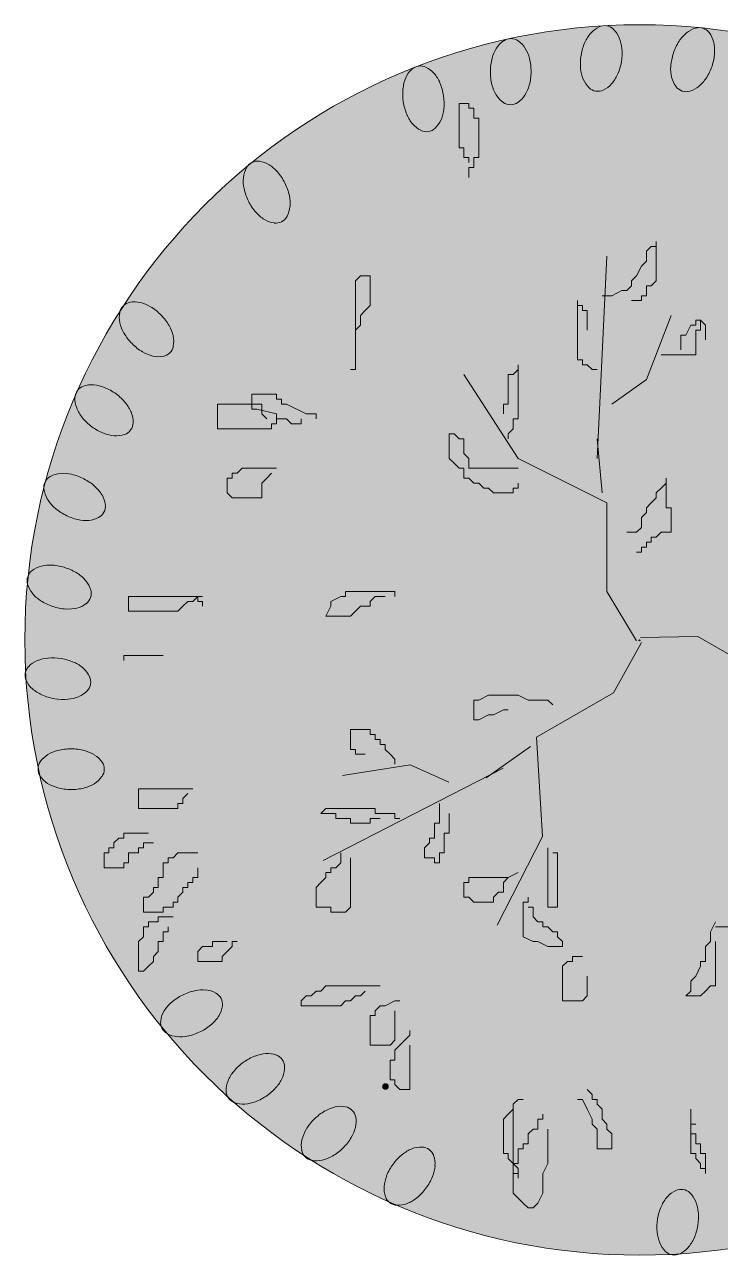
# Model space of a CAD drawing. Header units: metres. Extents: x -2072 to 1581266, y 0 to 323429.
# Drawn here: x 1367.306 to 1369.365, y 2075.497 to 2079.137 of the extents above; entities that cross this region are included whole.
import ezdxf

# ---------------------------------------------------------------- set-up
doc = ezdxf.new("R2010")
doc.units = ezdxf.units.M
doc.layers.add('ГП_Благоустройство_Деревья', color=7, linetype='Continuous', lineweight=0)

# ---------------------------------------------------------------- blocks, each defined once
blk = doc.blocks.new('Вишня птичья 10')
at = {"transparency": 33554687}
h = blk.add_hatch(color=256, dxfattribs=at)
h.dxf.hatch_style = 1
h.set_gradient(color1=(117, 182, 99), color2=(0, 87, 0), tint=1, name='INVSPHERICAL')
edge = h.paths.add_edge_path()
edge.add_arc((0.025, 0.007), 5, 0, 360)
h = blk.add_hatch(color=256, dxfattribs=at)
h.dxf.hatch_style = 1
h.set_gradient(color1=(65, 179, 20), color2=(179, 243, 114), tint=1, name='INVSPHERICAL')
edge = h.paths.add_edge_path()
edge.add_arc((-2.042, -3.622), 0.0227, 0, 360)
at = {"color": 98, "true_color": 0x005700, "transparency": 33554687}
for p, q in [((-1.444, 4.008), (-1.444, 4.368)), ((-1.444, 4.368), (-1.364, 4.368)), ((-1.364, 4.368), (-1.364, 4.328)), ((-1.364, 4.328), (-1.323, 4.328)), ((-1.323, 4.328), (-1.323, 4.248)), ((-1.323, 4.248), (-1.283, 4.248)), ((-1.283, 4.248), (-1.283, 3.928)), ((-1.404, 4.008), (-1.444, 4.008)), ((-1.404, 3.928), (-1.404, 4.008)), ((-1.364, 3.928), (-1.404, 3.928)), ((-1.364, 3.888), (-1.364, 3.928)), ((-1.283, 3.928), (-1.323, 3.928)), ((-1.323, 3.928), (-1.323, 3.847)), ((-1.323, 3.847), (-1.364, 3.847)), ((-1.364, 3.847), (-1.364, 3.767)), ((0.08, 3.166), (0.12, 3.206)), ((0.12, 3.206), (0.16, 3.206)), ((0.16, 3.206), (0.16, 3.246)), ((0.16, 3.246), (0.16, 2.926)), ((-0.321, 1.483), (-0.241, 3.126)), ((0.08, 3.086), (0.08, 3.166)), ((0, 2.966), (0.04, 3.046)), ((0.04, 3.046), (0.08, 3.086)), ((-2.286, 2.926), (-2.246, 2.966)), ((-2.286, 2.204), (-2.286, 2.926)), ((-2.246, 2.966), (-2.166, 2.966)), ((-2.166, 2.966), (-2.166, 2.725)), ((-0.04, 2.926), (0, 2.966)), ((-0.04, 2.886), (-0.04, 2.926)), ((0.16, 2.926), (0.12, 2.886)), ((-0.281, 2.805), (-0.201, 2.805)), ((-0.201, 2.805), (-0.12, 2.846)), ((-0.12, 2.846), (-0.08, 2.846)), ((-0.08, 2.846), (-0.04, 2.886)), ((0.08, 2.805), (0.04, 2.805)), ((0.04, 2.805), (0.04, 2.765)), ((0.12, 2.886), (0.08, 2.886)), ((0.08, 2.886), (0.08, 2.805)), ((-2.166, 2.725), (-2.206, 2.685)), ((-0.481, 2.284), (-0.481, 2.765)), ((-0.481, 2.765), (-0.481, 2.725)), ((-0.481, 2.725), (-0.441, 2.725)), ((-0.441, 2.725), (-0.441, 2.685)), ((0.04, 2.765), (-0.04, 2.765)), ((-2.206, 2.685), (-2.246, 2.645)), ((-2.246, 2.645), (-2.246, 2.565)), ((-0.441, 2.685), (-0.401, 2.685)), ((-0.401, 2.685), (-0.401, 2.525)), ((0.08, 2.124), (0.281, 2.645)), ((0.521, 2.605), (0.481, 2.605)), ((0.481, 2.605), (0.481, 2.565)), ((0.521, 2.525), (0.521, 2.605)), ((0.521, 2.605), (0.561, 2.565)), ((0.561, 2.565), (0.521, 2.605)), ((-2.246, 2.565), (-2.286, 2.525)), ((-2.286, 2.525), (-2.286, 2.405)), ((0.441, 2.565), (0.401, 2.485)), ((0.481, 2.565), (0.441, 2.565)), ((0.481, 2.325), (0.481, 2.525)), ((0.481, 2.525), (0.521, 2.525)), ((0.561, 2.565), (0.561, 2.445)), ((0.561, 2.445), (0.561, 2.565)), ((0.401, 2.485), (0.361, 2.485)), ((0.361, 2.485), (0.361, 2.365)), ((0.201, 2.325), (0.481, 2.325)), ((-2.326, 2.204), (-2.286, 2.204)), ((-0.963, 2.204), (-1.003, 2.164)), ((-0.963, 1.803), (-0.963, 2.244)), ((-0.963, 2.244), (-0.963, 2.204)), ((-0.441, 2.284), (-0.481, 2.284)), ((-0.441, 2.244), (-0.441, 2.284)), ((-0.401, 2.244), (-0.441, 2.244)), ((-0.361, 2.204), (-0.401, 2.244)), ((-0.321, 2.204), (-0.361, 2.204)), ((-0.963, 1.483), (-1.404, 2.164)), ((-1.003, 2.164), (-1.043, 2.164)), ((-1.043, 2.164), (-1.043, 1.924)), ((-0.201, 1.924), (0.08, 2.124)), ((-2.928, 2.004), (-3.128, 2.004)), ((-3.128, 2.004), (-3.128, 1.884)), ((-2.928, 1.964), (-2.928, 2.004)), ((-3.048, 1.924), (-3.409, 1.924)), ((-3.409, 1.924), (-3.409, 1.723)), ((-3.048, 1.844), (-3.048, 1.924)), ((-2.888, 1.964), (-2.928, 1.964)), ((-2.888, 1.924), (-2.888, 1.964)), ((-2.847, 1.924), (-2.888, 1.924)), ((-2.687, 1.844), (-2.847, 1.924)), ((-1.043, 1.924), (-1.083, 1.924)), ((-1.083, 1.924), (-1.083, 1.844)), ((-3.128, 1.884), (-3.088, 1.884)), ((-3.088, 1.884), (-2.928, 1.844)), ((-3.008, 1.803), (-3.048, 1.844)), ((-2.928, 1.844), (-2.928, 1.803)), ((-2.928, 1.803), (-2.847, 1.803)), ((-2.928, 1.763), (-2.928, 1.803)), ((-2.847, 1.803), (-2.807, 1.763)), ((-2.727, 1.763), (-2.727, 1.803)), ((-2.607, 1.844), (-2.687, 1.844)), ((-2.607, 1.803), (-2.607, 1.844)), ((-1.003, 1.723), (-1.003, 1.803)), ((-1.003, 1.803), (-0.963, 1.803)), ((-3.409, 1.723), (-2.968, 1.723)), ((-2.968, 1.723), (-2.968, 1.763)), ((-2.968, 1.763), (-2.928, 1.763)), ((-2.807, 1.763), (-2.727, 1.763)), ((-1.043, 1.683), (-1.003, 1.723)), ((-1.524, 1.683), (-1.524, 1.483)), ((-1.484, 1.683), (-1.524, 1.683)), ((-1.444, 1.643), (-1.484, 1.683)), ((-1.404, 1.643), (-1.444, 1.643)), ((-1.404, 1.523), (-1.404, 1.643)), ((-1.043, 1.643), (-1.043, 1.683)), ((-0.281, 1.202), (-0.321, 1.643)), ((-1.364, 1.483), (-1.404, 1.523)), ((-3.208, 1.403), (-3.248, 1.363)), ((-2.928, 1.403), (-3.208, 1.403)), ((-1.524, 1.483), (-1.484, 1.443)), ((-1.484, 1.443), (-1.444, 1.403)), ((-1.444, 1.403), (-1.404, 1.403)), ((-1.404, 1.403), (-1.404, 1.323)), ((-1.364, 1.403), (-1.364, 1.483)), ((-0.963, 1.403), (-1.364, 1.403)), ((-0.241, 1.122), (-0.963, 1.483)), ((-3.289, 1.323), (-3.329, 1.323)), ((-3.329, 1.323), (-3.329, 1.202)), ((-3.248, 1.363), (-3.289, 1.363)), ((-3.289, 1.363), (-3.289, 1.323)), ((-3.048, 1.282), (-3.008, 1.323)), ((-3.008, 1.323), (-2.968, 1.363)), ((-1.404, 1.323), (-1.364, 1.323)), ((-1.364, 1.323), (-1.323, 1.282)), ((0.241, 1.282), (0.241, 1.323)), ((0.241, 1.323), (0.241, 1.082)), ((-3.329, 1.202), (-3.289, 1.162)), ((-3.048, 1.162), (-3.048, 1.282)), ((-1.323, 1.282), (-1.283, 1.282)), ((-1.283, 1.282), (-1.243, 1.242)), ((-1.243, 1.242), (-1.203, 1.242)), ((-1.203, 1.242), (-1.163, 1.202)), ((-1.163, 1.202), (-1.003, 1.202)), ((-1.003, 1.202), (-1.003, 1.242)), ((-1.003, 1.242), (-0.963, 1.242)), ((-0.963, 1.242), (-0.963, 1.282)), ((0.16, 1.202), (0.201, 1.242)), ((0.16, 1.162), (0.16, 1.202)), ((0.201, 1.242), (0.241, 1.282)), ((-3.289, 1.162), (-3.048, 1.162)), ((-0.241, 0.401), (-0.241, 1.122)), ((0.08, 1.082), (0.12, 1.122)), ((0.12, 1.122), (0.16, 1.162)), ((0.04, 1.002), (0.08, 1.042)), ((0.04, 0.922), (0.04, 1.002)), ((0.08, 1.042), (0.08, 1.082)), ((0.241, 1.082), (0.281, 1.082)), ((0.281, 1.082), (0.281, 0.882)), ((0, 0.882), (0.04, 0.922)), ((-0.08, 0.882), (0, 0.882)), ((0.12, 0.802), (0.08, 0.802)), ((0.08, 0.802), (0.08, 0.761)), ((0.16, 0.842), (0.12, 0.842)), ((0.12, 0.842), (0.12, 0.802)), ((0.201, 0.882), (0.16, 0.842)), ((0.281, 0.882), (0.201, 0.882)), ((0.04, 0.721), (0, 0.721)), ((0.08, 0.761), (0.04, 0.761)), ((0.04, 0.761), (0.04, 0.721)), ((-1.965, 0.401), (-2.366, 0.401)), ((-2.366, 0.401), (-2.366, 0.361)), ((-1.965, 0.361), (-1.965, 0.401)), ((0, 0), (-0.241, 0.401)), ((-4.131, 0.361), (-4.131, 0.24)), ((-3.569, 0.361), (-4.131, 0.361)), ((-3.69, 0.281), (-3.65, 0.321)), ((-3.65, 0.321), (-3.609, 0.321)), ((-3.609, 0.321), (-3.569, 0.361)), ((-3.569, 0.321), (-3.569, 0.361)), ((-3.569, 0.361), (-3.529, 0.361)), ((-3.529, 0.321), (-3.569, 0.321)), ((-3.529, 0.281), (-3.529, 0.321)), ((-2.406, 0.361), (-2.486, 0.321)), ((-2.486, 0.321), (-2.486, 0.281)), ((-2.366, 0.361), (-2.406, 0.361)), ((-2.166, 0.321), (-2.126, 0.361)), ((-2.166, 0.281), (-2.166, 0.321)), ((-2.126, 0.361), (-2.045, 0.361)), ((-4.131, 0.24), (-3.73, 0.24)), ((-3.73, 0.24), (-3.69, 0.281)), ((-2.486, 0.281), (-2.527, 0.2)), ((-2.527, 0.2), (-2.326, 0.2)), ((-2.326, 0.2), (-2.286, 0.24)), ((-2.286, 0.24), (-2.246, 0.281)), ((-2.246, 0.281), (-2.166, 0.281)), ((0.032, 0.026), (0.499, 0.034)), ((0.499, 0.034), (1.124, -0.326)), ((0.039, -0.014), (-0.188, -0.423)), ((-4.171, -0.12), (-4.171, -0.16)), ((-3.85, -0.12), (-4.171, -0.12)), ((-1.283, -0.481), (-1.323, -0.481)), ((-1.323, -0.481), (-1.323, -0.641)), ((-1.203, -0.441), (-1.283, -0.481)), ((-0.963, -0.441), (-1.203, -0.441)), ((-0.882, -0.481), (-0.963, -0.441)), ((-0.722, -0.481), (-0.882, -0.481)), ((-0.188, -0.423), (-0.813, -0.784)), ((-0.682, -0.521), (-0.722, -0.481)), ((-1.163, -0.601), (-1.083, -0.561)), ((-1.083, -0.561), (-1.043, -0.561)), ((-1.323, -0.641), (-1.283, -0.641)), ((-1.283, -0.641), (-1.203, -0.601)), ((-1.203, -0.601), (-1.163, -0.601)), ((-2.166, -0.721), (-2.326, -0.721)), ((-2.326, -0.721), (-2.326, -0.882)), ((-2.166, -0.761), (-2.166, -0.721)), ((-2.126, -0.761), (-2.166, -0.761)), ((-2.126, -0.802), (-2.126, -0.761)), ((-0.813, -0.784), (-0.764, -1.589)), ((-2.326, -0.882), (-2.286, -0.882)), ((-2.286, -0.882), (-2.286, -0.922)), ((-2.085, -0.802), (-2.126, -0.802)), ((-2.085, -0.842), (-2.085, -0.802)), ((-2.045, -0.842), (-2.085, -0.842)), ((-2.045, -0.882), (-2.045, -0.842)), ((-2.005, -0.922), (-2.045, -0.882)), ((-0.862, -0.859), (-1.224, -1.114)), ((-2.286, -0.922), (-2.206, -0.922)), ((-1.965, -0.962), (-2.005, -0.922)), ((-1.965, -1.002), (-1.965, -0.962)), ((-1.085, -1.034), (-2.548, -1.786)), ((-1.841, -1.007), (-2.392, -1.094)), ((-1.527, -1.15), (-1.841, -1.007)), ((-4.051, -1.202), (-4.051, -1.363)), ((-3.609, -1.202), (-4.051, -1.202)), ((-3.69, -1.282), (-3.65, -1.242)), ((-3.69, -1.323), (-3.69, -1.282)), ((-4.051, -1.363), (-3.73, -1.363)), ((-3.73, -1.363), (-3.73, -1.323)), ((-3.73, -1.323), (-3.69, -1.323)), ((-2.527, -1.363), (-2.567, -1.403)), ((-2.126, -1.363), (-2.527, -1.363)), ((-2.126, -1.403), (-2.126, -1.363)), ((-1.604, -1.323), (-1.604, -1.483)), ((-2.567, -1.403), (-2.446, -1.403)), ((-2.446, -1.403), (-2.446, -1.443)), ((-2.446, -1.443), (-2.326, -1.443)), ((-2.326, -1.443), (-2.326, -1.483)), ((-2.326, -1.483), (-2.166, -1.483)), ((-2.166, -1.483), (-2.166, -1.443)), ((-2.166, -1.443), (-2.085, -1.443)), ((-1.965, -1.403), (-2.126, -1.403)), ((-1.965, -1.443), (-1.965, -1.403)), ((-1.925, -1.443), (-1.965, -1.443)), ((-1.604, -1.483), (-1.644, -1.483)), ((-1.644, -1.483), (-1.644, -1.603)), ((-1.524, -1.563), (-1.524, -1.403)), ((-3.97, -1.563), (-4.171, -1.563)), ((-4.171, -1.563), (-4.171, -1.603)), ((-1.564, -1.723), (-1.564, -1.563)), ((-1.564, -1.563), (-1.524, -1.563)), ((-0.764, -1.589), (-1.134, -2.312)), ((-4.251, -1.683), (-4.291, -1.683)), ((-4.291, -1.683), (-4.291, -1.723)), ((-4.211, -1.603), (-4.251, -1.643)), ((-4.251, -1.643), (-4.251, -1.683)), ((-4.171, -1.603), (-4.211, -1.603)), ((-4.051, -1.723), (-4.051, -1.683)), ((-4.051, -1.683), (-4.01, -1.683)), ((-4.01, -1.683), (-4.01, -1.643)), ((-4.01, -1.643), (-3.93, -1.643)), ((-1.684, -1.643), (-1.725, -1.683)), ((-1.725, -1.683), (-1.725, -1.763)), ((-1.644, -1.603), (-1.684, -1.603)), ((-1.684, -1.603), (-1.684, -1.643)), ((-0.722, -1.683), (-0.722, -2.164)), ((-4.291, -1.723), (-4.331, -1.723)), ((-4.331, -1.723), (-4.331, -1.844)), ((-4.131, -1.803), (-4.131, -1.723)), ((-4.131, -1.723), (-4.051, -1.723)), ((-3.77, -1.763), (-3.81, -1.763)), ((-3.81, -1.763), (-3.81, -1.803)), ((-3.73, -1.723), (-3.77, -1.763)), ((-3.569, -1.723), (-3.73, -1.723)), ((-2.406, -1.723), (-2.406, -1.803)), ((-2.326, -2.164), (-2.326, -1.763)), ((-1.725, -1.763), (-1.644, -1.763)), ((-1.644, -1.763), (-1.644, -1.803)), ((-1.604, -1.803), (-1.604, -1.723)), ((-1.604, -1.723), (-1.564, -1.723)), ((-0.642, -1.723), (-0.682, -1.723)), ((-0.642, -2.164), (-0.642, -1.723)), ((-4.331, -1.844), (-4.171, -1.844)), ((-4.171, -1.844), (-4.171, -1.803)), ((-4.171, -1.803), (-4.131, -1.803)), ((-3.81, -1.803), (-3.85, -1.803)), ((-3.85, -1.803), (-3.85, -1.924)), ((-3.569, -1.924), (-3.569, -1.844)), ((-2.486, -1.884), (-2.527, -1.884)), ((-2.527, -1.884), (-2.527, -1.924)), ((-2.446, -1.844), (-2.486, -1.844)), ((-2.486, -1.844), (-2.486, -1.884)), ((-2.406, -1.803), (-2.446, -1.844)), ((-1.644, -1.803), (-1.604, -1.803)), ((-0.963, -1.884), (-1.043, -1.924)), ((-3.85, -1.924), (-3.89, -1.924)), ((-3.89, -1.924), (-3.89, -2.004)), ((-3.65, -2.004), (-3.65, -1.964)), ((-3.65, -1.964), (-3.609, -1.964)), ((-3.609, -1.964), (-3.609, -1.924)), ((-3.609, -1.924), (-3.569, -1.924)), ((-2.567, -1.964), (-2.607, -2.004)), ((-2.527, -1.924), (-2.567, -1.964)), ((-1.364, -1.964), (-1.404, -1.964)), ((-1.404, -1.964), (-1.404, -2.084)), ((-1.043, -1.924), (-1.364, -1.924)), ((-1.364, -1.924), (-1.364, -1.964)), ((-1.083, -1.964), (-1.043, -1.924)), ((-1.083, -2.044), (-1.083, -1.964)), ((-3.97, -2.084), (-4.01, -2.084)), ((-4.01, -2.084), (-4.01, -2.204)), ((-3.93, -2.044), (-3.97, -2.084)), ((-3.93, -2.004), (-3.93, -2.044)), ((-3.89, -2.004), (-3.93, -2.004)), ((-3.73, -2.084), (-3.69, -2.044)), ((-3.73, -2.124), (-3.73, -2.084)), ((-3.69, -2.044), (-3.69, -2.004)), ((-3.69, -2.004), (-3.65, -2.004)), ((-2.607, -2.004), (-2.607, -2.164)), ((-1.404, -2.084), (-1.364, -2.084)), ((-1.364, -2.084), (-1.323, -2.124)), ((-1.163, -2.084), (-1.123, -2.044)), ((-1.163, -2.124), (-1.163, -2.084)), ((-1.123, -2.044), (-1.083, -2.044)), ((-0.882, -2.084), (-0.882, -2.124)), ((-3.85, -2.204), (-3.85, -2.164)), ((-3.85, -2.164), (-3.77, -2.164)), ((-3.77, -2.164), (-3.77, -2.124)), ((-3.77, -2.124), (-3.73, -2.124)), ((-2.607, -2.164), (-2.486, -2.164)), ((-2.486, -2.164), (-2.486, -2.204)), ((-2.366, -2.204), (-2.326, -2.164)), ((-1.323, -2.124), (-1.163, -2.124)), ((-0.882, -2.124), (-0.922, -2.124)), ((-0.922, -2.124), (-0.922, -2.405)), ((-0.842, -2.164), (-0.882, -2.164)), ((-0.842, -2.244), (-0.842, -2.164)), ((-0.722, -2.164), (-0.642, -2.164)), ((-4.01, -2.204), (-3.85, -2.204)), ((-3.97, -2.284), (-3.97, -2.325)), ((-3.89, -2.284), (-3.97, -2.284)), ((-3.77, -2.244), (-3.89, -2.244)), ((-3.89, -2.244), (-3.89, -2.284)), ((-2.486, -2.204), (-2.366, -2.204)), ((-0.802, -2.284), (-0.842, -2.244)), ((-0.762, -2.284), (-0.802, -2.284)), ((-0.762, -2.325), (-0.762, -2.284)), ((0.642, -2.284), (0.602, -2.365)), ((-3.97, -2.325), (-4.01, -2.325)), ((-4.01, -2.325), (-4.01, -2.405)), ((-3.85, -2.445), (-3.85, -2.365)), ((-3.85, -2.365), (-3.81, -2.365)), ((-3.81, -2.365), (-3.81, -2.325)), ((-0.722, -2.325), (-0.762, -2.325)), ((-0.682, -2.365), (-0.722, -2.325)), ((-0.642, -2.365), (-0.682, -2.365)), ((-0.642, -2.405), (-0.642, -2.365)), ((0.602, -2.365), (0.602, -2.445)), ((0.642, -2.325), (0.762, -2.325)), ((-4.01, -2.405), (-4.051, -2.445)), ((-4.051, -2.445), (-4.051, -2.685)), ((-3.89, -2.525), (-3.89, -2.445)), ((-3.89, -2.445), (-3.85, -2.445)), ((-3.529, -2.485), (-3.569, -2.525)), ((-3.449, -2.485), (-3.529, -2.485)), ((-3.329, -2.445), (-3.449, -2.445)), ((-3.449, -2.445), (-3.449, -2.485)), ((-3.329, -2.525), (-3.289, -2.485)), ((-3.289, -2.485), (-3.289, -2.445)), ((-3.289, -2.445), (-3.248, -2.445)), ((-0.922, -2.405), (-0.842, -2.445)), ((-0.842, -2.445), (-0.802, -2.445)), ((-0.802, -2.445), (-0.722, -2.485)), ((-0.722, -2.485), (-0.602, -2.485)), ((-0.602, -2.445), (-0.642, -2.405)), ((-0.602, -2.485), (-0.602, -2.445)), ((0.602, -2.445), (0.561, -2.485)), ((0.561, -2.485), (0.561, -2.605)), ((0.642, -2.805), (0.642, -2.445)), ((-3.93, -2.565), (-3.89, -2.525)), ((-3.93, -2.605), (-3.93, -2.565)), ((-3.569, -2.525), (-3.569, -2.605)), ((-3.369, -2.565), (-3.329, -2.525)), ((-3.369, -2.605), (-3.369, -2.565)), ((-0.441, -2.565), (-0.521, -2.565)), ((-0.521, -2.565), (-0.521, -2.605)), ((-4.051, -2.685), (-4.01, -2.685)), ((-4.01, -2.685), (-3.97, -2.645)), ((-3.97, -2.645), (-3.93, -2.605)), ((-3.569, -2.605), (-3.369, -2.605)), ((-0.561, -2.605), (-0.602, -2.645)), ((-0.602, -2.645), (-0.602, -2.926)), ((-0.521, -2.605), (-0.561, -2.605)), ((0.521, -2.645), (0.481, -2.725)), ((0.561, -2.605), (0.521, -2.605)), ((0.521, -2.605), (0.521, -2.645)), ((-0.401, -2.886), (-0.401, -2.725)), ((0.481, -2.725), (0.441, -2.765)), ((0.441, -2.765), (0.441, -2.846)), ((-2.687, -2.886), (-2.727, -2.926)), ((-2.647, -2.886), (-2.687, -2.886)), ((-2.607, -2.846), (-2.647, -2.886)), ((-2.567, -2.846), (-2.607, -2.846)), ((-2.527, -2.805), (-2.567, -2.846)), ((-2.085, -2.805), (-2.527, -2.805)), ((-2.326, -2.926), (-2.286, -2.886)), ((-2.286, -2.886), (-2.246, -2.886)), ((-2.246, -2.886), (-2.206, -2.846)), ((-0.441, -2.926), (-0.401, -2.886)), ((0.441, -2.846), (0.401, -2.886)), ((0.401, -2.886), (0.521, -2.886)), ((0.521, -2.886), (0.561, -2.846)), ((0.561, -2.846), (0.602, -2.805)), ((0.602, -2.805), (0.642, -2.805)), ((-2.727, -2.926), (-2.727, -2.966)), ((-2.727, -2.966), (-2.406, -2.966)), ((-2.406, -2.966), (-2.366, -2.926)), ((-2.366, -2.926), (-2.326, -2.926)), ((-2.085, -2.966), (-2.126, -3.006)), ((-2.045, -2.966), (-2.085, -2.966)), ((-1.965, -2.926), (-2.045, -2.966)), ((-1.925, -2.926), (-1.965, -2.926)), ((-0.602, -2.926), (-0.441, -2.926)), ((-2.166, -3.046), (-2.166, -3.286)), ((-2.126, -3.046), (-2.166, -3.046)), ((-2.126, -3.006), (-2.126, -3.046)), ((-1.965, -3.246), (-1.965, -3.006)), ((-1.845, -3.166), (-1.845, -3.206)), ((-2.166, -3.286), (-2.005, -3.286)), ((-2.005, -3.286), (-1.965, -3.246)), ((-1.925, -3.286), (-1.965, -3.326)), ((-1.885, -3.246), (-1.925, -3.286)), ((-1.845, -3.206), (-1.885, -3.246)), ((-1.845, -3.647), (-1.845, -3.286)), ((-1.965, -3.326), (-1.965, -3.407)), ((-1.965, -3.407), (-2.005, -3.407)), ((-2.005, -3.407), (-2.005, -3.567)), ((-2.005, -3.567), (-1.965, -3.567)), ((-1.965, -3.567), (-1.965, -3.607)), ((-1.965, -3.607), (-1.925, -3.647)), ((-1.925, -3.647), (-1.845, -3.647)), ((-0.361, -3.687), (-0.401, -3.647)), ((-0.361, -3.727), (-0.361, -3.687)), ((-0.963, -3.727), (-1.003, -3.767)), ((-1.003, -3.767), (-1.003, -3.807)), ((-1.003, -4.248), (-1.003, -3.767)), ((-0.922, -3.727), (-0.963, -3.727)), ((-0.481, -3.727), (-0.441, -3.727)), ((-0.441, -3.727), (-0.401, -3.807)), ((-0.321, -3.727), (-0.361, -3.727)), ((-0.321, -3.767), (-0.321, -3.727)), ((-0.281, -3.807), (-0.321, -3.767)), ((-1.043, -3.847), (-1.083, -3.888)), ((-1.083, -3.888), (-1.083, -4.168)), ((-1.003, -3.807), (-1.043, -3.847)), ((-0.762, -3.888), (-0.802, -3.888)), ((-0.802, -3.888), (-0.802, -3.968)), ((-0.762, -3.847), (-0.762, -3.888)), ((-0.401, -3.807), (-0.361, -3.888)), ((-0.361, -3.888), (-0.361, -3.928)), ((-0.281, -3.888), (-0.281, -3.807)), ((-0.241, -3.928), (-0.281, -3.888)), ((0.441, -3.807), (0.441, -4.168)), ((-0.842, -3.968), (-0.882, -4.008)), ((-0.802, -3.968), (-0.842, -3.968)), ((-0.722, -4.248), (-0.722, -3.968)), ((-0.361, -3.928), (-0.321, -3.968)), ((-0.321, -3.968), (-0.321, -4.128)), ((-0.241, -3.968), (-0.241, -3.928)), ((-0.201, -4.008), (-0.241, -3.968)), ((0.441, -4.008), (0.441, -3.928)), ((0.441, -3.928), (0.481, -3.928)), ((-0.882, -4.088), (-0.922, -4.088)), ((-0.922, -4.088), (-0.922, -4.128)), ((-0.882, -4.008), (-0.882, -4.088)), ((-0.201, -4.128), (-0.201, -4.008)), ((0.481, -4.008), (0.441, -4.008)), ((0.481, -4.088), (0.481, -4.008)), ((0.521, -4.088), (0.481, -4.088)), ((0.521, -4.168), (0.521, -4.088)), ((-1.083, -4.168), (-1.043, -4.168)), ((-1.043, -4.168), (-1.043, -4.208)), ((-0.922, -4.128), (-0.963, -4.128)), ((-0.963, -4.128), (-0.963, -4.248)), ((-0.321, -4.128), (-0.201, -4.128)), ((0.441, -4.168), (0.481, -4.168)), ((0.481, -4.168), (0.481, -4.208)), ((0.561, -4.168), (0.521, -4.168)), ((0.561, -4.328), (0.561, -4.168)), ((-1.043, -4.208), (-1.003, -4.248)), ((-1.003, -4.248), (-1.003, -4.328)), ((-0.963, -4.288), (-1.003, -4.248)), ((-0.963, -4.248), (-1.003, -4.248)), ((-1.003, -4.248), (-1.003, -4.489)), ((-0.963, -4.368), (-0.963, -4.288)), ((-0.762, -4.328), (-0.722, -4.248)), ((0.481, -4.208), (0.521, -4.248)), ((0.521, -4.248), (0.521, -4.288)), ((0.521, -4.288), (0.561, -4.288)), ((0.561, -4.288), (0.561, -4.328)), ((-1.003, -4.328), (-0.963, -4.328)), ((-0.963, -4.328), (-0.963, -4.368)), ((-0.762, -4.489), (-0.762, -4.328)), ((-1.003, -4.489), (-0.963, -4.529)), ((-0.802, -4.569), (-0.762, -4.489)), ((-0.963, -4.529), (-0.922, -4.569)), ((-0.922, -4.569), (-0.882, -4.609)), ((-0.842, -4.609), (-0.802, -4.569)), ((-0.882, -4.609), (-0.842, -4.609))]:
    blk.add_line(p, q, dxfattribs=at)
blk.add_circle((0.025, 0.007), 5, dxfattribs=at)
at = {"color": 84, "transparency": 33554687}
for centre, radius in [((-2.042, -3.622), 0.0227), ((-2.045, -3.623), 0.000871), ((-2.043, -3.621), 0.00117), ((-2.043, -3.623), 0.000937), ((-2.043, -3.622), 0.000662), ((-2.042, -3.622), 0.00114), ((-2.042, -3.622), 0.000879), ((-2.042, -3.624), 0.00093), ((-2.042, -3.62), 0.000555)]:
    blk.add_circle(centre, radius, dxfattribs=at)
at = {"color": 98, "true_color": 0x005700, "transparency": 33554687}
for centre, radius, start, end in [((-0.147, 4.744), 0.298, 138.9913, 156.2901), ((-0.221, 4.809), 0.199, 114.5439, 138.9913), ((-0.261, 4.895), 0.105, 80.5805, 114.5439), ((-0.261, 4.895), 0.105, 46.6172, 80.5805), ((-0.326, 4.826), 0.199, 22.1697, 46.6172), ((-0.417, 4.789), 0.298, 4.8709, 22.1697), ((0.597, 4.713), 0.298, 129.9913, 147.2901), ((0.533, 4.788), 0.199, 105.5439, 129.9913), ((0.508, 4.879), 0.105, 71.5805, 105.5439), ((0.508, 4.879), 0.105, 37.6172, 71.5805), ((0.433, 4.822), 0.199, 13.1697, 37.6172), ((-0.886, 4.659), 0.298, 147.9913, 165.2901), ((-0.97, 4.712), 0.199, 123.5439, 147.9913), ((-1.022, 4.79), 0.105, 89.5805, 123.5439), ((-1.022, 4.79), 0.105, 55.6172, 89.5805), ((-1.076, 4.712), 0.199, 31.1697, 55.6172), ((-1.16, 4.661), 0.298, 13.8709, 31.1697), ((-0.021, 4.689), 0.436, 156.2901, 170.5805), ((-0.554, 4.777), 0.436, 350.5805, 4.8709), ((0.713, 4.638), 0.436, 147.2901, 161.5805), ((0.337, 4.799), 0.298, 355.8709, 13.1697), ((-0.753, 4.624), 0.436, 165.2901, 179.5805), ((-1.294, 4.628), 0.436, 359.5805, 13.8709), ((-0.021, 4.689), 0.436, 170.5805, 184.8709), ((-0.554, 4.777), 0.436, 336.2901, 350.5805), ((0.713, 4.638), 0.436, 161.5805, 175.8709), ((0.2, 4.809), 0.436, 341.5805, 355.8709), ((-1.694, 4.498), 0.199, 132.5439, 156.9913), ((-1.758, 4.568), 0.105, 98.5805, 132.5439), ((-1.758, 4.568), 0.105, 64.6172, 98.5805), ((-1.799, 4.482), 0.199, 40.1697, 64.6172), ((-1.874, 4.419), 0.298, 22.8709, 40.1697), ((-0.753, 4.624), 0.436, 179.5805, 193.8709), ((-1.294, 4.628), 0.436, 345.2901, 359.5805), ((-0.158, 4.677), 0.298, 184.8709, 202.1697), ((-0.428, 4.722), 0.298, 318.9913, 336.2901), ((0.575, 4.648), 0.298, 175.8709, 193.1697), ((0.2, 4.809), 0.436, 327.2901, 341.5805), ((-1.603, 4.46), 0.298, 156.9913, 174.2901), ((-2.001, 4.365), 0.436, 8.5805, 22.8709), ((-0.887, 4.591), 0.298, 193.8709, 211.1697), ((-1.161, 4.593), 0.298, 327.9913, 345.2901), ((-0.249, 4.64), 0.199, 202.1697, 226.6172), ((-0.354, 4.657), 0.199, 294.5439, 318.9913), ((0.479, 4.626), 0.199, 193.1697, 217.6172), ((0.404, 4.568), 0.105, 217.6172, 251.5805), ((0.379, 4.659), 0.199, 285.5439, 309.9913), ((0.315, 4.735), 0.298, 309.9913, 327.2901), ((-1.466, 4.446), 0.436, 174.2901, 188.5805), ((-2.001, 4.365), 0.436, 354.2901, 8.5805), ((-0.971, 4.54), 0.199, 211.1697, 235.6172), ((-1.077, 4.541), 0.199, 303.5439, 327.9913), ((-0.314, 4.571), 0.105, 226.6172, 260.5805), ((-0.314, 4.571), 0.105, 260.5805, 294.5439), ((0.404, 4.568), 0.105, 251.5805, 285.5439), ((-1.466, 4.446), 0.436, 188.5805, 202.8709), ((-1.864, 4.351), 0.298, 336.9913, 354.2901), ((-1.025, 4.462), 0.105, 235.6172, 269.5805), ((-1.025, 4.462), 0.105, 269.5805, 303.5439), ((-1.593, 4.392), 0.298, 202.8709, 220.1697), ((-1.773, 4.313), 0.199, 312.5439, 336.9913), ((-1.669, 4.329), 0.199, 220.1697, 244.6172), ((-1.709, 4.243), 0.105, 244.6172, 278.5805), ((-1.709, 4.243), 0.105, 278.5805, 312.5439), ((-2.999, 3.747), 0.199, 150.5439, 174.9913), ((-3.081, 3.794), 0.105, 116.5805, 150.5439), ((-3.081, 3.794), 0.105, 82.6172, 116.5805), ((-3.093, 3.7), 0.199, 58.1697, 82.6172), ((-3.146, 3.616), 0.298, 40.8709, 58.1697), ((-3.25, 3.526), 0.436, 26.5805, 40.8709), ((-2.901, 3.739), 0.298, 174.9913, 192.2901), ((-3.25, 3.526), 0.436, 12.2901, 26.5805), ((-2.766, 3.768), 0.436, 192.2901, 206.5805), ((-3.115, 3.555), 0.298, 354.9913, 12.2901), ((-2.766, 3.768), 0.436, 206.5805, 220.8709), ((-3.017, 3.547), 0.199, 330.5439, 354.9913), ((-2.87, 3.678), 0.298, 220.8709, 238.1697), ((-2.922, 3.594), 0.199, 238.1697, 262.6172), ((-2.934, 3.5), 0.105, 262.6172, 296.5805), ((-2.934, 3.5), 0.105, 296.5805, 330.5439), ((-4.1, 2.649), 0.105, 134.5805, 168.5439), ((-4.1, 2.649), 0.105, 100.6172, 134.5805), ((-4.083, 2.556), 0.199, 76.1697, 100.6172), ((-4.107, 2.46), 0.298, 58.8709, 76.1697), ((-4.178, 2.342), 0.436, 44.5805, 58.8709), ((-4.008, 2.63), 0.199, 168.5439, 192.9913), ((-4.178, 2.342), 0.436, 30.2901, 44.5805), ((-3.912, 2.652), 0.298, 192.9913, 210.2901), ((-3.793, 2.722), 0.436, 210.2901, 224.5805), ((-4.059, 2.412), 0.298, 12.9913, 30.2901), ((-3.793, 2.722), 0.436, 224.5805, 238.8709), ((-3.963, 2.434), 0.199, 348.5439, 12.9913), ((-3.864, 2.604), 0.298, 238.8709, 256.1697), ((-3.887, 2.508), 0.199, 256.1697, 280.6172), ((-3.87, 2.415), 0.105, 280.6172, 314.5805), ((-3.87, 2.415), 0.105, 314.5805, 348.5439), ((-4.463, 1.971), 0.105, 143.5805, 177.5439), ((-4.463, 1.971), 0.105, 109.6172, 143.5805), ((-4.432, 1.882), 0.199, 85.1697, 109.6172), ((-4.44, 1.784), 0.298, 67.8709, 85.1697), ((-4.492, 1.656), 0.436, 53.5805, 67.8709), ((-4.492, 1.656), 0.436, 39.2901, 53.5805), ((-4.369, 1.967), 0.199, 177.5439, 201.9913), ((-4.385, 1.743), 0.298, 21.9913, 39.2901), ((-4.277, 2.004), 0.298, 201.9913, 219.2901), ((-4.171, 2.091), 0.436, 219.2901, 233.5805), ((-4.294, 1.78), 0.199, 357.5439, 21.9913), ((-4.171, 2.091), 0.436, 233.5805, 247.8709), ((-4.199, 1.776), 0.105, 289.6172, 323.5805), ((-4.199, 1.776), 0.105, 323.5805, 357.5439), ((-4.223, 1.964), 0.298, 247.8709, 265.1697), ((-4.231, 1.865), 0.199, 265.1697, 289.6172), ((-4.716, 1.245), 0.105, 118.6172, 152.5805), ((-4.671, 1.162), 0.199, 94.1697, 118.6172), ((-4.663, 1.064), 0.298, 76.8709, 94.1697), ((-4.695, 0.929), 0.436, 62.5805, 76.8709), ((-4.695, 0.929), 0.436, 48.2901, 62.5805), ((-4.716, 1.245), 0.105, 152.5805, 186.5439), ((-4.622, 1.256), 0.199, 186.5439, 210.9913), ((-4.603, 1.032), 0.298, 30.9913, 48.2901), ((-4.537, 1.307), 0.298, 210.9913, 228.2901), ((-4.518, 1.083), 0.199, 6.5439, 30.9913), ((-4.425, 1.094), 0.105, 332.5805, 6.5439), ((-4.446, 1.41), 0.436, 228.2901, 242.5805), ((-4.446, 1.41), 0.436, 242.5805, 256.8709), ((-4.47, 1.177), 0.199, 274.1697, 298.6172), ((-4.425, 1.094), 0.105, 298.6172, 332.5805), ((-4.477, 1.275), 0.298, 256.8709, 274.1697), ((-4.794, 0.413), 0.199, 103.1697, 127.6172), ((-4.772, 0.317), 0.298, 85.8709, 103.1697), ((-4.781, 0.18), 0.436, 71.5805, 85.8709), ((-4.852, 0.488), 0.105, 161.5805, 195.5439), ((-4.852, 0.488), 0.105, 127.6172, 161.5805), ((-4.781, 0.18), 0.436, 57.2901, 71.5805), ((-4.707, 0.296), 0.298, 39.9913, 57.2901), ((-4.761, 0.514), 0.199, 195.5439, 219.9913), ((-4.631, 0.359), 0.199, 15.5439, 39.9913), ((-4.54, 0.385), 0.105, 341.5805, 15.5439), ((-4.685, 0.577), 0.298, 219.9913, 237.2901), ((-4.611, 0.693), 0.436, 237.2901, 251.5805), ((-4.598, 0.46), 0.199, 283.1697, 307.6172), ((-4.54, 0.385), 0.105, 307.6172, 341.5805), ((-4.611, 0.693), 0.436, 251.5805, 265.8709), ((-4.62, 0.556), 0.298, 265.8709, 283.1697), ((-4.799, -0.345), 0.199, 112.1697, 136.6172), ((-4.761, -0.437), 0.298, 94.8709, 112.1697), ((-4.75, -0.574), 0.436, 80.5805, 94.8709), ((-4.75, -0.574), 0.436, 66.2901, 80.5805), ((-4.694, -0.448), 0.298, 48.9913, 66.2901), ((-4.868, -0.28), 0.105, 170.5805, 204.5439), ((-4.868, -0.28), 0.105, 136.6172, 170.5805), ((-4.63, -0.373), 0.199, 24.5439, 48.9913), ((-4.544, -0.334), 0.105, 350.5805, 24.5439), ((-4.782, -0.241), 0.199, 204.5439, 228.9913), ((-4.717, -0.166), 0.298, 228.9913, 246.2901), ((-4.544, -0.334), 0.105, 316.6172, 350.5805), ((-4.661, -0.04), 0.436, 246.2901, 260.5805), ((-4.661, -0.04), 0.436, 260.5805, 274.8709), ((-4.65, -0.178), 0.298, 274.8709, 292.1697), ((-4.612, -0.269), 0.199, 292.1697, 316.6172), ((-4.634, -1.18), 0.298, 103.8709, 121.1697), ((-4.601, -1.314), 0.436, 89.5805, 103.8709), ((-4.601, -1.314), 0.436, 75.2901, 89.5805), ((-4.566, -1.18), 0.298, 57.9913, 75.2901), ((-4.763, -1.042), 0.105, 145.6172, 179.5805), ((-4.685, -1.095), 0.199, 121.1697, 145.6172), ((-4.513, -1.097), 0.199, 33.5439, 57.9913), ((-4.434, -1.044), 0.105, 359.5805, 33.5439), ((-4.763, -1.042), 0.105, 179.5805, 213.5439), ((-4.684, -0.99), 0.199, 213.5439, 237.9913), ((-4.434, -1.044), 0.105, 325.6172, 359.5805), ((-4.632, -0.906), 0.298, 237.9913, 255.2901), ((-4.597, -0.773), 0.436, 255.2901, 269.5805), ((-4.597, -0.773), 0.436, 269.5805, 283.8709), ((-4.564, -0.906), 0.298, 283.8709, 301.1697), ((-4.513, -0.991), 0.199, 301.1697, 325.6172), ((-3.498, -3.269), 0.436, 116.5805, 130.8709), ((-3.498, -3.269), 0.436, 102.2901, 116.5805), ((-3.528, -3.135), 0.298, 84.9913, 102.2901), ((-3.519, -3.036), 0.199, 60.5439, 84.9913), ((-3.473, -2.954), 0.105, 26.5805, 60.5439), ((-3.589, -3.165), 0.298, 130.8709, 148.1697), ((-3.566, -2.942), 0.199, 328.1697, 352.6172), ((-3.473, -2.954), 0.105, 352.6172, 26.5805), ((-3.766, -3.101), 0.105, 172.6172, 206.5805), ((-3.673, -3.113), 0.199, 148.1697, 172.6172), ((-3.65, -2.89), 0.298, 310.8709, 328.1697), ((-3.766, -3.101), 0.105, 206.5805, 240.5439), ((-3.72, -3.019), 0.199, 240.5439, 264.9913), ((-3.74, -2.786), 0.436, 282.2901, 296.5805), ((-3.74, -2.786), 0.436, 296.5805, 310.8709), ((-3.711, -2.92), 0.298, 264.9913, 282.2901), ((-2.943, -3.78), 0.436, 111.2901, 125.5805), ((-2.993, -3.652), 0.298, 93.9913, 111.2901), ((-3, -3.553), 0.199, 69.5439, 93.9913), ((-2.967, -3.464), 0.105, 35.5805, 69.5439), ((-3.048, -3.691), 0.298, 139.8709, 157.1697), ((-2.943, -3.78), 0.436, 125.5805, 139.8709), ((-2.967, -3.464), 0.105, 1.6172, 35.5805), ((-3.061, -3.467), 0.199, 337.1697, 1.6172), ((-3.139, -3.653), 0.199, 157.1697, 181.6172), ((-3.152, -3.429), 0.298, 319.8709, 337.1697), ((-2.045, -3.608), 0.00803, 316.6824, 95.7383), ((-2.044, -3.605), 0.00551, 22.2089, 65.6705), ((-2.042, -3.601), 0.00236, 345.3158, 38.4779), ((-2.048, -3.606), 0.0119, 321.2855, 32.4085), ((-2.043, -3.604), 0.00563, 355.0933, 46.6427), ((-2.044, -3.606), 0.00925, 309.7513, 41.8046), ((-2.04, -3.601), 0.00342, 315.3823, 3.4791), ((-2.044, -3.603), 0.00853, 353.7759, 14.4019), ((-3.234, -3.656), 0.105, 181.6172, 215.5805), ((-3.258, -3.34), 0.436, 291.2901, 305.5805), ((-3.258, -3.34), 0.436, 305.5805, 319.8709), ((-2.061, -3.624), 0.00486, 42.2455, 145.9197), ((-2.061, -3.627), 0.00515, 54.2147, 138.4567), ((-2.061, -3.628), 0.00502, 46.8584, 136.6636), ((-2.059, -3.63), 0.00601, 57.4132, 164.7267), ((-2.058, -3.63), 0.00571, 71.2263, 185.8507), ((-2.054, -3.632), 0.00834, 126.5167, 189.3193), ((-2.05, -3.618), 0.0146, 78.1017, 128.9873), ((-2.048, -3.636), 0.0107, 99.5031, 191.7333), ((-2.053, -3.616), 0.0113, 337.7357, 115.6498), ((-2.052, -3.614), 0.0109, 234.2147, 335.1009), ((-2.05, -3.614), 0.00968, 222.2455, 324.3852), ((-2.046, -3.636), 0.0118, 111.2053, 202.2706), ((-2.044, -3.636), 0.0122, 94.957, 200.6549), ((-2.048, -3.617), 0.0146, 79.6723, 123.3809), ((-2.052, -3.614), 0.0113, 331.2236, 111.742), ((-2.041, -3.636), 0.0137, 126.4756, 205.2589), ((-2.051, -3.613), 0.0108, 321.4042, 108.0242), ((-2.049, -3.611), 0.0101, 334.7007, 102.119), ((-2.046, -3.63), 0.00588, 3.4504, 131.8822), ((-2.049, -3.625), 0.00126, 123.6829, 201.7313), ((-2.048, -3.625), 0.00155, 129.1175, 177.7212), ((-2.047, -3.625), 0.00124, 120.8309, 180.4165), ((-2.047, -3.624), 0.000936, 91.3537, 196.9315), ((-2.046, -3.625), 0.00215, 112.7308, 164.4709), ((-2.043, -3.625), 0.00366, 127.5385, 167.5994), ((-2.046, -3.624), 0.00122, 105.2167, 191.2298), ((-2.041, -3.625), 0.0045, 131.0429, 170.0663), ((-2.041, -3.623), 0.00366, 125.9979, 193.1971), ((-2.036, -3.641), 0.00916, 137.4814, 205.3846), ((-2.041, -3.623), 0.00337, 85.7303, 142.5307), ((-2.041, -3.622), 0.00335, 126.0979, 207.0988), ((-2.041, -3.621), 0.00262, 86.5258, 143.1018), ((-2.041, -3.621), 0.00267, 86.6283, 128.2977), ((-2.045, -3.622), 0.00351, 317.2867, 45.8549), ((-2.047, -3.63), 0.00727, 324.3784, 57.0945), ((-2.051, -3.632), 0.0113, 344.4028, 46.034), ((-2.032, -3.64), 0.0109, 139.2387, 202.2888), ((-2.034, -3.64), 0.00842, 144.3784, 219.2799), ((-2.04, -3.618), 0.00193, 63.0082, 148.2553), ((-2.04, -3.618), 0.00187, 67.7868, 171.1799), ((-2.04, -3.619), 0.00185, 84.6979, 164.4477), ((-2.04, -3.619), 0.00211, 85.4381, 144.3412), ((-2.041, -3.62), 0.0021, 84.6792, 146.8283), ((-2.048, -3.624), 0.00657, 341.0428, 17.0621), ((-2.05, -3.628), 0.0102, 317.4814, 353.763), ((-2.034, -3.638), 0.00765, 143.4783, 236.8872), ((-2.027, -3.622), 0.0139, 144.1745, 229.7574), ((-2.035, -3.62), 0.00625, 65.4408, 174.7724), ((-2.19, -3.637), 0.149, 3.7262, 5.3561), ((-2.033, -3.623), 0.00753, 192.2133, 254.4248), ((-2.039, -3.627), 0.00195, 143.3235, 211.3881), ((-2.04, -3.628), 0.00111, 121.126, 223.2313), ((-2.034, -3.637), 0.00686, 164.4028, 255.596), ((-2.031, -3.627), 0.00896, 188.9811, 245.3872), ((-2.029, -3.628), 0.0112, 184.0465, 278.9109), ((-2.034, -3.618), 0.00626, 78.6707, 131.0257), ((-2.035, -3.62), 0.00615, 37.5838, 138.4692), ((-2.03, -3.62), 0.013, 220.3261, 311.6043), ((-2.029, -3.63), 0.0106, 187.208, 267.8117), ((-2.04, -3.605), 0.00796, 293.2264, 25.7617), ((-2.03, -3.629), 0.0107, 228.6642, 279.4664), ((-2.036, -3.627), 0.0131, 63.0639, 91.2583), ((-2.029, -3.622), 0.0157, 244.573, 280.4458), ((-2.037, -3.605), 0.00678, 281.934, 15.8864), ((-2.032, -3.616), 0.0147, 254.4248, 321.4501), ((-2.03, -3.625), 0.0111, 252.4378, 320.7145), ((-2.027, -3.618), 0.0183, 245.3872, 277.1328), ((-2.036, -3.604), 0.00541, 314.3884, 11.0249), ((-2.032, -3.607), 0.00527, 258.6707, 16.1833), ((-2.027, -3.607), 0.00866, 230.8155, 315.5987), ((-2.029, -3.609), 0.006, 245.4408, 349.4278), ((-2.032, -3.606), 0.00338, 283.0838, 14.5098), ((-2.027, -3.611), 0.00474, 243.0639, 5.5285), ((-2.026, -3.611), 0.00594, 223.5578, 324.6077), ((-2.026, -3.613), 0.00533, 217.5838, 332.1679), ((-2.025, -3.614), 0.0056, 211.2176, 324.7895), ((-2.024, -3.609), 0.00903, 234.9546, 293.7721), ((-2.023, -3.615), 0.00502, 204.7114, 306.0667), ((-3.234, -3.656), 0.105, 215.5805, 249.5439), ((-3.201, -3.567), 0.199, 249.5439, 273.9913), ((-3.208, -3.468), 0.298, 273.9913, 291.2901), ((-2.384, -4.079), 0.298, 102.9913, 120.2901), ((-2.406, -3.982), 0.199, 78.5439, 102.9913), ((-2.387, -3.89), 0.105, 44.5805, 78.5439), ((-2.315, -4.197), 0.436, 134.5805, 148.8709), ((-2.315, -4.197), 0.436, 120.2901, 134.5805), ((-2.387, -3.89), 0.105, 10.6172, 44.5805), ((-2.48, -3.907), 0.199, 346.1697, 10.6172), ((-2.432, -4.126), 0.298, 148.8709, 166.1697), ((-2.576, -3.883), 0.298, 328.8709, 346.1697), ((-2.528, -4.103), 0.199, 166.1697, 190.6172), ((-2.694, -3.812), 0.436, 314.5805, 328.8709), ((-2.621, -4.12), 0.105, 190.6172, 224.5805), ((-2.621, -4.12), 0.105, 224.5805, 258.5439), ((-2.625, -3.931), 0.298, 282.9913, 300.2901), ((-2.694, -3.812), 0.436, 300.2901, 314.5805), ((-1.629, -4.511), 0.436, 129.2901, 143.5805), ((-1.716, -4.405), 0.298, 111.9913, 129.2901), ((-1.753, -4.313), 0.199, 87.5439, 111.9913), ((-1.749, -4.219), 0.105, 53.5805, 87.5439), ((-1.749, -4.219), 0.105, 19.6172, 53.5805), ((-1.838, -4.251), 0.199, 355.1697, 19.6172), ((-2.603, -4.027), 0.199, 258.5439, 282.9913), ((-1.629, -4.511), 0.436, 143.5805, 157.8709), ((-1.936, -4.242), 0.298, 337.8709, 355.1697), ((-1.756, -4.46), 0.298, 157.8709, 175.1697), ((-2.064, -4.19), 0.436, 323.5805, 337.8709), ((-1.855, -4.451), 0.199, 175.1697, 199.6172), ((-2.064, -4.19), 0.436, 309.2901, 323.5805), ((0.401, -4.649), 0.199, 114.5439, 138.9913), ((0.362, -4.563), 0.105, 80.5805, 114.5439), ((0.362, -4.563), 0.105, 46.6172, 80.5805), ((0.297, -4.632), 0.199, 22.1697, 46.6172), ((-1.944, -4.483), 0.105, 199.6172, 233.5805), ((-1.944, -4.483), 0.105, 233.5805, 267.5439), ((-1.94, -4.389), 0.199, 267.5439, 291.9913), ((-1.977, -4.297), 0.298, 291.9913, 309.2901), ((0.601, -4.769), 0.436, 156.2901, 170.5805), ((0.475, -4.714), 0.298, 138.9913, 156.2901), ((0.205, -4.669), 0.298, 4.8709, 22.1697), ((0.601, -4.769), 0.436, 170.5805, 184.8709), ((0.068, -4.681), 0.436, 350.5805, 4.8709), ((0.068, -4.681), 0.436, 336.2901, 350.5805), ((0.464, -4.781), 0.298, 184.8709, 202.1697), ((0.373, -4.818), 0.199, 202.1697, 226.6172), ((0.194, -4.736), 0.298, 318.9913, 336.2901), ((0.308, -4.887), 0.105, 226.6172, 260.5805), ((0.308, -4.887), 0.105, 260.5805, 294.5439), ((0.269, -4.801), 0.199, 294.5439, 318.9913)]:
    blk.add_arc(centre, radius, start, end, dxfattribs=at)
at = {"color": 94, "transparency": 33554687}
for p in [(0.021, 0), (0.022, 0.008), (0.028, 0.004)]:
    blk.add_point(p, dxfattribs=at)

msp = doc.modelspace()

# ---------------------------------------------------------------- block references
at = {"layer": 'ГП_Благоустройство_Деревья', "transparency": 33554687, "xscale": 0.3638529228324366, "yscale": 0.3638529228324366, "zscale": 0.3638529228324366}
msp.add_blockref('Вишня птичья 10', (1369.1171, 2077.3147), dxfattribs=at)

doc.saveas('drawing.dxf')
